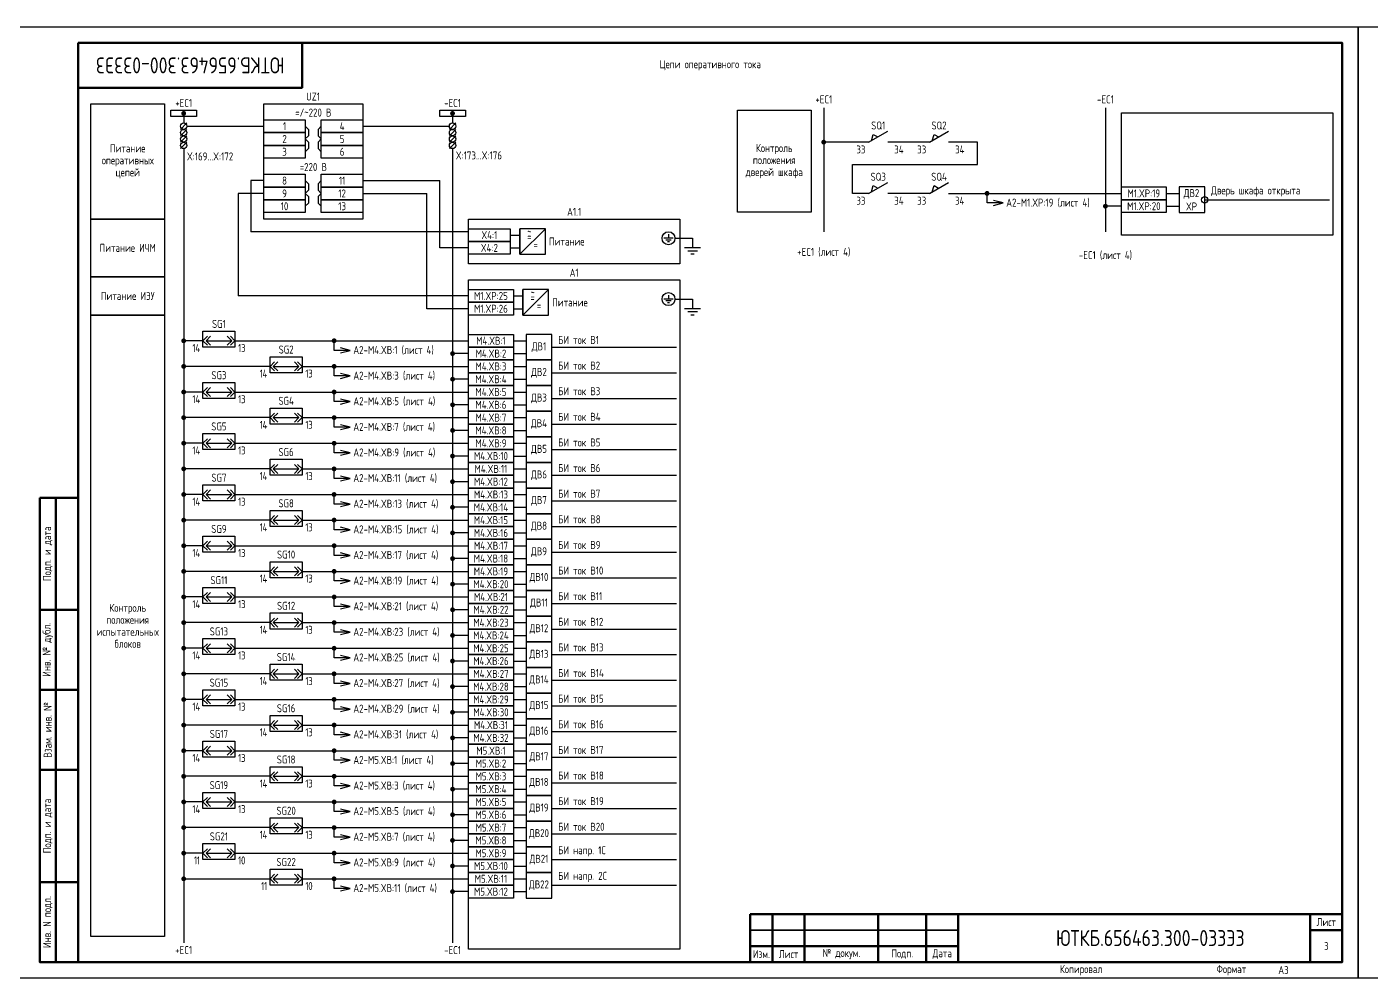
# Model space of a CAD drawing. Header units: millimetres. Extents: x -1050 to 7068, y 0 to 517.
# Drawn here: x 844.2 to 1264.2, y 0 to 297 of the extents above; entities that cross this region are included whole.
import ezdxf

# ---------------------------------------------------------------- set-up
doc = ezdxf.new("R2010")
doc.units = ezdxf.units.MM
doc.styles.add('Gost_type_A', font='GOST_A.TTF')

# ---------------------------------------------------------------- blocks, each defined once
blk = doc.blocks.new('Штамп угловой верхний')
at = {"lineweight": 50}
blk.add_lwpolyline([(0, 0), (70, 0), (70, -14), (0, -14)], close=True, dxfattribs=at)
blk = doc.blocks.new('Формат_А3')
blk.add_lwpolyline([(-420, 297), (0, 297), (0, 0), (-420, 0)], close=True)
at = {"lineweight": 50}
blk.add_lwpolyline([(-400, 292), (-5, 292), (-5, 5), (-400, 5)], close=True, dxfattribs=at)
blk = doc.blocks.new('Штамп левый нижний')
at = {"lineweight": 50}
for points in [[(-12, 145), (-7, 145), (-7, 110), (-12, 110)], [(-7, 145), (0, 145), (0, 110), (-7, 110)], [(-12, 110), (-7, 110), (-7, 85), (-12, 85)], [(-7, 110), (0, 110), (0, 85), (-7, 85)], [(-12, 85), (-7, 85), (-7, 60), (-12, 60)], [(-7, 85), (0, 85), (0, 60), (-7, 60)], [(-12, 60), (-7, 60), (-7, 25), (-12, 25)], [(-7, 60), (0, 60), (0, 25), (-7, 25)], [(-12, 25), (-7, 25), (-7, 0), (-12, 0)], [(-7, 25), (0, 25), (0, 0), (-7, 0)]]:
    blk.add_lwpolyline(points, close=True, dxfattribs=at)
at = {"char_height": 2.5, "attachment_point": 5, "rotation": 90, "style": 'Gost_type_A'}
for s, insert, width in [('Подп. и дата', (-9.5, 127.5), 35), ('Инв. № дубл.', (-9.5, 97.5), 25), ('Взам. инв. №', (-9.5, 72.5), 25), ('Подп. и дата', (-9.5, 42.5), 35), ('Инв. N подл.', (-9.5, 12.5), 25)]:
    blk.add_mtext(s, dxfattribs=dict(at, insert=insert, width=width))
blk = doc.blocks.new('Штамп малый нижний')
at = {"lineweight": 50}
for points in [[(-185, 15), (-178, 15), (-178, 5), (-185, 5)], [(-178, 15), (-168, 15), (-168, 5), (-178, 5)], [(-168, 15), (-145, 15), (-145, 5), (-168, 5)], [(-145, 15), (-130, 15), (-130, 5), (-145, 5)], [(-130, 15), (-120, 15), (-120, 5), (-130, 5)], [(-120, 15), (-10, 15), (-10, 0), (-120, 0)], [(-10, 15), (0, 15), (0, 10), (-10, 10)], [(-10, 10), (0, 10), (0, 0), (-10, 0)], [(-185, 5), (-178, 5), (-178, 0), (-185, 0)], [(-178, 5), (-168, 5), (-168, 0), (-178, 0)], [(-168, 5), (-145, 5), (-145, 0), (-168, 0)], [(-145, 5), (-130, 5), (-130, 0), (-145, 0)], [(-130, 5), (-120, 5), (-120, 0), (-130, 0)]]:
    blk.add_lwpolyline(points, close=True, dxfattribs=at)
for points in [[(-185, 15), (-178, 15), (-178, 10), (-185, 10)], [(-178, 15), (-168, 15), (-168, 10), (-178, 10)], [(-168, 15), (-145, 15), (-145, 10), (-168, 10)], [(-145, 15), (-130, 15), (-130, 10), (-145, 10)], [(-130, 15), (-120, 15), (-120, 10), (-130, 10)], [(-185, 10), (-178, 10), (-178, 5), (-185, 5)], [(-178, 10), (-168, 10), (-168, 5), (-178, 5)], [(-168, 10), (-145, 10), (-145, 5), (-168, 5)], [(-145, 10), (-130, 10), (-130, 5), (-145, 5)], [(-130, 10), (-120, 10), (-120, 5), (-130, 5)]]:
    blk.add_lwpolyline(points, close=True)
at = {"char_height": 2.5, "style": 'Gost_type_A'}
for s, insert, width, attachment_point in [('Лист', (-5, 12.5), 10, 5), ('Изм.', (-181.5, 2.5), 7, 5), ('Лист', (-173, 2.5), 10, 5), ('№ докум.', (-156.5, 2.5), 23, 5), ('Подп.', (-137.5, 2.5), 15, 5), ('Дата', (-125, 2.5), 10, 5), ('Копировал', (-75, -2.53), 13.1202, 6), ('Формат', (-30, -2.53), 13.1202, 6)]:
    blk.add_mtext(s, dxfattribs=dict(at, insert=insert, width=width, attachment_point=attachment_point))
blk = doc.blocks.new('POINT')
at = {"const_width": 0.75}
blk.add_lwpolyline([(-0.375, 0, 1), (0.375, 0, 1)], format="xyb", close=True, dxfattribs=at)
blk = doc.blocks.new('Шинка')
blk.add_lwpolyline([(-4, 1), (4, 1), (4, -1), (-4, -1)], close=True)
blk.add_blockref('POINT', (0, 0))
blk = doc.blocks.new('БИ_разъем')
for p, q in [((0, 0), (1.41, 1.41)), ((0, 0), (1.41, 1.41)), ((0, 0), (1.41, -1.41)), ((0, 0), (1.41, -1.41)), ((1, 0), (2.41, 1.41)), ((1, 0), (2.41, -1.41)), ((1, 0), (9, 0)), ((9, 0), (7.59, 1.41)), ((9, 0), (7.59, -1.41)), ((10, 0), (8.59, 1.41)), ((10, 0), (8.59, 1.41)), ((10, 0), (8.59, -1.41)), ((10, 0), (8.59, -1.41))]:
    blk.add_line(p, q)

msp = doc.modelspace()

# ---------------------------------------------------------------- linework, layer by layer
for p, q in [((893.19, 270), (893.19, 267)), ((977.19, 270), (977.19, 267)), ((1093.19, 271.77), (1093.19, 233)), ((1181.19, 271.77), (1181.19, 233)), ((894.19, 267), (892.19, 265)), ((894.19, 265), (892.19, 263)), ((894.2, 266), (918.19, 266)), ((949.19, 266), (976.19, 266)), ((978.19, 267), (976.19, 265)), ((978.19, 265), (976.19, 263)), ((894.19, 263), (892.19, 261)), ((894.19, 261), (892.19, 259)), ((978.19, 263), (976.19, 261)), ((978.19, 261), (976.19, 259)), ((1107.19, 260.97), (1093.16, 261.02)), ((1107.19, 260.97), (1113.19, 264.43)), ((1108.06, 261.47), (1108.62, 263.45)), ((1108.62, 263.45), (1110.06, 262.63)), ((1126.19, 260.97), (1113.19, 260.97)), ((1126.19, 260.97), (1132.19, 264.43)), ((1127.06, 261.47), (1127.62, 263.45)), ((1127.62, 263.45), (1129.06, 262.63)), ((1141.19, 261.02), (1132.19, 261.02)), ((1141.19, 254.02), (1141.19, 261.02)), ((893.19, 259), (893.19, 11)), ((977.19, 259), (977.19, 11)), ((1102.19, 244.97), (1102.19, 254.02)), ((1102.19, 254.02), (1141.19, 254.02)), ((918.19, 249), (914.19, 249)), ((914.19, 249), (914.19, 233)), ((949.19, 249), (973.19, 249)), ((973.19, 228), (973.19, 249)), ((1107.19, 244.97), (1113.19, 248.43)), ((1126.19, 244.97), (1132.19, 248.43)), ((910.19, 245), (910.19, 213)), ((918.19, 245), (910.19, 245)), ((949.19, 245), (969.19, 245)), ((969.19, 209), (969.19, 245)), ((1107.19, 244.97), (1102.19, 244.97)), ((1108.06, 245.47), (1108.62, 247.45)), ((1108.62, 247.45), (1110.06, 246.63)), ((1126.19, 244.97), (1113.19, 244.97)), ((1127.06, 245.47), (1127.62, 247.45)), ((1127.62, 247.45), (1129.06, 246.63)), ((1132.19, 245.02), (1186.19, 245.02)), ((1144.19, 242.02), (1144.19, 245.02)), ((1200.19, 245.02), (1204.19, 245.02)), ((1149.19, 242.02), (1144.19, 242.02)), ((1186.19, 241.02), (1181.19, 241.02)), ((1200.19, 241.02), (1204.19, 241.02)), ((1212.19, 243.02), (1251.19, 243.02)), ((982.19, 233), (914.19, 233)), ((998.19, 226), (998.19, 234)), ((998.19, 226), (1006.19, 234)), ((982.19, 228), (973.19, 228)), ((1046.68, 231), (1052.19, 231)), ((999.19, 207), (999.19, 215)), ((999.19, 207), (1007.19, 215)), ((982.19, 213), (910.19, 213)), ((1046.68, 212), (1052.19, 212)), ((982.19, 209), (969.19, 209)), ((899.19, 199), (893.19, 199)), ((909.19, 199), (982.19, 199)), ((940.19, 196), (940.19, 199)), ((996.19, 199), (1000.19, 199)), ((945.19, 196), (940.19, 196)), ((982.19, 195), (977.19, 195)), ((996.19, 195), (1000.19, 195)), ((1008.19, 197), (1047.19, 197)), ((920.19, 191), (893.19, 191)), ((930.19, 191), (982.19, 191)), ((940.19, 188), (940.19, 191)), ((996.19, 191), (1000.19, 191)), ((945.19, 188), (940.19, 188)), ((982.19, 187), (977.19, 187)), ((996.19, 187), (1000.19, 187)), ((1008.19, 189), (1047.19, 189)), ((899.19, 183), (893.19, 183)), ((909.19, 183), (982.19, 183)), ((940.19, 180), (940.19, 183)), ((996.19, 183), (1000.19, 183)), ((1008.19, 181), (1047.19, 181)), ((945.19, 180), (940.19, 180)), ((982.19, 179), (977.19, 179)), ((996.19, 179), (1000.19, 179)), ((920.19, 175), (893.19, 175)), ((930.19, 175), (982.19, 175)), ((940.19, 172), (940.19, 175)), ((996.19, 175), (1000.19, 175)), ((1008.19, 173), (1047.19, 173)), ((945.19, 172), (940.19, 172)), ((982.19, 171), (977.19, 171)), ((996.19, 171), (1000.19, 171)), ((899.19, 167), (893.19, 167)), ((909.19, 167), (982.19, 167)), ((940.19, 164), (940.19, 167)), ((945.19, 164), (940.19, 164)), ((996.19, 167), (1000.19, 167)), ((1008.19, 165), (1047.19, 165)), ((982.19, 163), (977.19, 163)), ((996.19, 163), (1000.19, 163)), ((920.19, 159), (893.19, 159)), ((930.19, 159), (982.19, 159)), ((940.19, 156), (940.19, 159)), ((945.19, 156), (940.19, 156)), ((996.19, 159), (1000.19, 159)), ((1008.19, 157), (1047.19, 157)), ((982.19, 155), (977.19, 155)), ((996.19, 155), (1000.19, 155)), ((899.19, 151), (893.19, 151)), ((909.19, 151), (982.19, 151)), ((940.19, 148), (940.19, 151)), ((945.19, 148), (940.19, 148)), ((996.19, 151), (1000.19, 151)), ((1008.19, 149), (1047.19, 149)), ((920.19, 143), (893.19, 143)), ((930.19, 143), (982.19, 143)), ((940.19, 140), (940.19, 143)), ((982.19, 147), (977.19, 147)), ((996.19, 147), (1000.19, 147)), ((996.19, 143), (1000.19, 143)), ((945.19, 140), (940.19, 140)), ((982.19, 139), (977.19, 139)), ((996.19, 139), (1000.19, 139)), ((1008.19, 141), (1047.19, 141)), ((899.19, 135), (893.19, 135)), ((909.19, 135), (982.19, 135)), ((940.19, 132), (940.19, 135)), ((996.19, 135), (1000.19, 135)), ((945.19, 132), (940.19, 132)), ((982.19, 131), (977.19, 131)), ((996.19, 131), (1000.19, 131)), ((1008.19, 133), (1047.19, 133)), ((920.19, 127), (893.19, 127)), ((930.19, 127), (982.19, 127)), ((940.19, 124), (940.19, 127)), ((996.19, 127), (1000.19, 127)), ((945.19, 124), (940.19, 124)), ((982.19, 123), (977.19, 123)), ((996.19, 123), (1000.19, 123)), ((1008.19, 125), (1047.19, 125)), ((899.19, 119), (893.19, 119)), ((909.19, 119), (982.19, 119)), ((940.19, 116), (940.19, 119)), ((996.19, 119), (1000.19, 119)), ((945.19, 116), (940.19, 116)), ((982.19, 115), (977.19, 115)), ((996.19, 115), (1000.19, 115)), ((1008.19, 117), (1047.19, 117)), ((920.19, 111), (893.19, 111)), ((930.19, 111), (982.19, 111)), ((940.19, 108), (940.19, 111)), ((996.19, 111), (1000.19, 111)), ((945.19, 108), (940.19, 108)), ((982.19, 107), (977.19, 107)), ((996.19, 107), (1000.19, 107)), ((1008.19, 109), (1047.19, 109)), ((899.19, 103), (893.19, 103)), ((909.19, 103), (982.19, 103)), ((940.19, 100), (940.19, 103)), ((996.19, 103), (1000.19, 103)), ((1008.19, 101), (1047.19, 101)), ((945.19, 100), (940.19, 100)), ((982.19, 99), (977.19, 99)), ((996.19, 99), (1000.19, 99)), ((920.19, 95), (893.19, 95)), ((930.19, 95), (982.19, 95)), ((940.19, 92), (940.19, 95)), ((996.19, 95), (1000.19, 95)), ((1008.19, 93), (1047.19, 93)), ((945.19, 92), (940.19, 92)), ((982.19, 91), (977.19, 91)), ((996.19, 91), (1000.19, 91)), ((899.19, 87), (893.19, 87)), ((909.19, 87), (982.19, 87)), ((940.19, 84), (940.19, 87)), ((996.19, 87), (1000.19, 87)), ((1008.19, 85), (1047.19, 85)), ((945.19, 84), (940.19, 84)), ((982.19, 83), (977.19, 83)), ((996.19, 83), (1000.19, 83)), ((920.19, 79), (893.19, 79)), ((930.19, 79), (982.19, 79)), ((940.19, 76), (940.19, 79)), ((945.19, 76), (940.19, 76)), ((996.19, 79), (1000.19, 79)), ((1008.19, 77), (1047.19, 77)), ((982.19, 75), (977.19, 75)), ((996.19, 75), (1000.19, 75)), ((899.19, 71), (893.19, 71)), ((909.19, 71), (982.19, 71)), ((940.19, 68), (940.19, 71)), ((945.19, 68), (940.19, 68)), ((996.19, 71), (1000.19, 71)), ((1008.19, 69), (1047.19, 69)), ((982.19, 67), (977.19, 67)), ((996.19, 67), (1000.19, 67)), ((920.19, 63), (893.19, 63)), ((930.19, 63), (982.19, 63)), ((940.19, 60), (940.19, 63)), ((945.19, 60), (940.19, 60)), ((982.19, 59), (977.19, 59)), ((996.19, 63), (1000.19, 63)), ((996.19, 59), (1000.19, 59)), ((1008.19, 61), (1047.19, 61)), ((899.19, 55), (893.19, 55)), ((909.19, 55), (982.19, 55)), ((940.19, 52), (940.19, 55)), ((996.19, 55), (1000.19, 55)), ((945.19, 52), (940.19, 52)), ((982.19, 51), (977.19, 51)), ((996.19, 51), (1000.19, 51)), ((1008.19, 53), (1047.19, 53)), ((920.19, 47), (893.19, 47)), ((930.19, 47), (982.19, 47)), ((940.19, 44), (940.19, 47)), ((996.19, 47), (1000.19, 47)), ((945.19, 44), (940.19, 44)), ((982.19, 43), (977.19, 43)), ((996.19, 43), (1000.19, 43)), ((1008.19, 45), (1047.19, 45)), ((899.19, 39), (893.19, 39)), ((909.19, 39), (982.19, 39)), ((940.19, 36), (940.19, 39)), ((996.19, 39), (1000.19, 39)), ((945.19, 36), (940.19, 36)), ((982.19, 35), (977.19, 35)), ((996.19, 35), (1000.19, 35)), ((1008.19, 37), (1047.19, 37)), ((893.19, 31), (920.19, 31)), ((930.19, 31), (982.19, 31)), ((940.19, 28), (940.19, 31)), ((996.19, 31), (1000.19, 31)), ((945.19, 28), (940.19, 28)), ((982.19, 27), (977.19, 27)), ((996.19, 27), (1000.19, 27)), ((1008.19, 29), (1047.19, 29))]:
    msp.add_line(p, q)
at = {"ltscale": 4}
for p, q in [((995.19, 232), (998.19, 232)), ((995.19, 228), (998.19, 228)), ((996.19, 213), (999.19, 213)), ((996.19, 209), (999.19, 209))]:
    msp.add_line(p, q, dxfattribs=at)
at = {"ltscale": 4.32}
for p, q in [((1044.66, 232.28), (1044.66, 231)), ((1046.08, 231), (1043.23, 231)), ((1045.51, 230.43), (1043.8, 230.43)), ((1044.94, 229.86), (1044.37, 229.86)), ((1054.69, 228), (1049.69, 228)), ((1053.69, 227), (1050.69, 227)), ((1052.19, 231), (1052.19, 228)), ((1052.69, 226), (1051.69, 226)), ((1046.08, 212), (1043.23, 212)), ((1045.51, 211.43), (1043.8, 211.43)), ((1044.94, 210.86), (1044.37, 210.86)), ((1044.66, 213.28), (1044.66, 212)), ((1052.19, 212), (1052.19, 209)), ((1054.69, 209), (1049.69, 209)), ((1053.69, 208), (1050.69, 208)), ((1052.69, 207), (1051.69, 207))]:
    msp.add_line(p, q, dxfattribs=at)
for points in [[(887.19, 237), (864.19, 237), (864.19, 273), (887.19, 273)], [(918.19, 273), (949.19, 273), (949.19, 237), (918.19, 237)], [(1089.19, 239.17), (1066.19, 239.17), (1066.19, 271), (1089.19, 271)], [(1186.19, 270.14), (1252.19, 270.14), (1252.19, 232), (1186.19, 232)], [(918.19, 268), (931.19, 268), (931.19, 264), (918.19, 264)], [(936.19, 268), (949.19, 268), (949.19, 264), (936.19, 264)], [(918.19, 264), (931.19, 264), (931.19, 260), (918.19, 260)], [(936.19, 264), (949.19, 264), (949.19, 260), (936.19, 260)], [(918.19, 260), (931.19, 260), (931.19, 256), (918.19, 256)], [(936.19, 260), (949.19, 260), (949.19, 256), (936.19, 256)], [(918.19, 251), (931.19, 251), (931.19, 247), (918.19, 247)], [(936.19, 251), (949.19, 251), (949.19, 247), (936.19, 247)], [(918.19, 247), (931.19, 247), (931.19, 243), (918.19, 243)], [(936.19, 247), (949.19, 247), (949.19, 243), (936.19, 243)], [(1186.19, 247.02), (1200.19, 247.02), (1200.19, 243.02), (1186.19, 243.02)], [(918.19, 243), (931.19, 243), (931.19, 239), (918.19, 239)], [(936.19, 243), (949.19, 243), (949.19, 239), (936.19, 239)], [(1186.19, 243.02), (1200.19, 243.02), (1200.19, 239.02), (1186.19, 239.02)], [(887.19, 219), (864.19, 219), (864.19, 237), (887.19, 237)], [(982.19, 237), (1048.19, 237), (1048.19, 223), (982.19, 223)], [(982.19, 234), (995.19, 234), (995.19, 230), (982.19, 230)], [(982.19, 230), (995.19, 230), (995.19, 226), (982.19, 226)], [(887.19, 207), (864.19, 207), (864.19, 219), (887.19, 219)], [(982.19, 218), (1048.19, 218), (1048.19, 9), (982.19, 9)], [(982.19, 215), (996.19, 215), (996.19, 211), (982.19, 211)], [(982.19, 211), (996.19, 211), (996.19, 207), (982.19, 207)], [(887.19, 13), (864.19, 13), (864.19, 207), (887.19, 207)], [(899.19, 202), (909.19, 202), (909.19, 197), (899.19, 197)], [(982.19, 201), (996.19, 201), (996.19, 197), (982.19, 197)], [(920.19, 194), (930.19, 194), (930.19, 189), (920.19, 189)], [(982.19, 197), (996.19, 197), (996.19, 193), (982.19, 193)], [(982.19, 193), (996.19, 193), (996.19, 189), (982.19, 189)], [(899.19, 186), (909.19, 186), (909.19, 181), (899.19, 181)], [(982.19, 189), (996.19, 189), (996.19, 185), (982.19, 185)], [(982.19, 185), (996.19, 185), (996.19, 181), (982.19, 181)], [(982.19, 181), (996.19, 181), (996.19, 177), (982.19, 177)], [(920.19, 178), (930.19, 178), (930.19, 173), (920.19, 173)], [(982.19, 177), (996.19, 177), (996.19, 173), (982.19, 173)], [(982.19, 173), (996.19, 173), (996.19, 169), (982.19, 169)], [(899.19, 170), (909.19, 170), (909.19, 165), (899.19, 165)], [(982.19, 169), (996.19, 169), (996.19, 165), (982.19, 165)], [(982.19, 165), (996.19, 165), (996.19, 161), (982.19, 161)], [(920.19, 162), (930.19, 162), (930.19, 157), (920.19, 157)], [(982.19, 161), (996.19, 161), (996.19, 157), (982.19, 157)], [(982.19, 157), (996.19, 157), (996.19, 153), (982.19, 153)], [(899.19, 154), (909.19, 154), (909.19, 149), (899.19, 149)], [(982.19, 153), (996.19, 153), (996.19, 149), (982.19, 149)], [(982.19, 149), (996.19, 149), (996.19, 145), (982.19, 145)], [(920.19, 146), (930.19, 146), (930.19, 141), (920.19, 141)], [(982.19, 145), (996.19, 145), (996.19, 141), (982.19, 141)], [(982.19, 141), (996.19, 141), (996.19, 137), (982.19, 137)], [(899.19, 138), (909.19, 138), (909.19, 133), (899.19, 133)], [(982.19, 137), (996.19, 137), (996.19, 133), (982.19, 133)], [(982.19, 133), (996.19, 133), (996.19, 129), (982.19, 129)], [(920.19, 130), (930.19, 130), (930.19, 125), (920.19, 125)], [(982.19, 129), (996.19, 129), (996.19, 125), (982.19, 125)], [(899.19, 122), (909.19, 122), (909.19, 117), (899.19, 117)], [(982.19, 125), (996.19, 125), (996.19, 121), (982.19, 121)], [(982.19, 121), (996.19, 121), (996.19, 117), (982.19, 117)], [(920.19, 114), (930.19, 114), (930.19, 109), (920.19, 109)], [(982.19, 117), (996.19, 117), (996.19, 113), (982.19, 113)], [(982.19, 113), (996.19, 113), (996.19, 109), (982.19, 109)], [(899.19, 106), (909.19, 106), (909.19, 101), (899.19, 101)], [(982.19, 109), (996.19, 109), (996.19, 105), (982.19, 105)], [(982.19, 105), (996.19, 105), (996.19, 101), (982.19, 101)], [(982.19, 101), (996.19, 101), (996.19, 97), (982.19, 97)], [(920.19, 98), (930.19, 98), (930.19, 93), (920.19, 93)], [(982.19, 97), (996.19, 97), (996.19, 93), (982.19, 93)], [(982.19, 93), (996.19, 93), (996.19, 89), (982.19, 89)], [(899.19, 90), (909.19, 90), (909.19, 85), (899.19, 85)], [(982.19, 89), (996.19, 89), (996.19, 85), (982.19, 85)], [(982.19, 85), (996.19, 85), (996.19, 81), (982.19, 81)], [(920.19, 82), (930.19, 82), (930.19, 77), (920.19, 77)], [(982.19, 81), (996.19, 81), (996.19, 77), (982.19, 77)], [(982.19, 77), (996.19, 77), (996.19, 73), (982.19, 73)], [(899.19, 74), (909.19, 74), (909.19, 69), (899.19, 69)], [(982.19, 73), (996.19, 73), (996.19, 69), (982.19, 69)], [(982.19, 69), (996.19, 69), (996.19, 65), (982.19, 65)], [(920.19, 66), (930.19, 66), (930.19, 61), (920.19, 61)], [(982.19, 65), (996.19, 65), (996.19, 61), (982.19, 61)], [(982.19, 61), (996.19, 61), (996.19, 57), (982.19, 57)], [(899.19, 58), (909.19, 58), (909.19, 53), (899.19, 53)], [(982.19, 57), (996.19, 57), (996.19, 53), (982.19, 53)], [(982.19, 53), (996.19, 53), (996.19, 49), (982.19, 49)], [(920.19, 50), (930.19, 50), (930.19, 45), (920.19, 45)], [(982.19, 49), (996.19, 49), (996.19, 45), (982.19, 45)], [(982.19, 45), (996.19, 45), (996.19, 41), (982.19, 41)], [(899.19, 42), (909.19, 42), (909.19, 37), (899.19, 37)], [(982.19, 41), (996.19, 41), (996.19, 37), (982.19, 37)], [(920.19, 34), (930.19, 34), (930.19, 29), (920.19, 29)], [(982.19, 37), (996.19, 37), (996.19, 33), (982.19, 33)], [(982.19, 33), (996.19, 33), (996.19, 29), (982.19, 29)], [(982.19, 29), (996.19, 29), (996.19, 25), (982.19, 25)]]:
    msp.add_lwpolyline(points, close=True)
for points in [[(931.19, 266), (932.19, 265), (932.19, 263), (931.19, 262)], [(936.19, 266), (935.19, 265), (935.19, 263), (936.19, 262)], [(931.19, 262), (932.19, 261), (932.19, 259), (931.19, 258)], [(936.19, 262), (935.19, 261), (935.19, 259), (936.19, 258)], [(931.19, 249), (932.19, 248), (932.19, 246), (931.19, 245)], [(936.19, 249), (935.19, 248), (935.19, 246), (936.19, 245)], [(931.19, 245), (932.19, 244), (932.19, 242), (931.19, 241)], [(936.19, 245), (935.19, 244), (935.19, 242), (936.19, 241)], [(1146.19, 241.27), (1149.19, 242.02), (1146.19, 242.77)], [(942.19, 195.25), (945.19, 196), (942.19, 196.75)], [(942.19, 187.25), (945.19, 188), (942.19, 188.75)], [(942.19, 179.25), (945.19, 180), (942.19, 180.75)], [(942.19, 171.25), (945.19, 172), (942.19, 172.75)], [(942.19, 163.25), (945.19, 164), (942.19, 164.75)], [(942.19, 155.25), (945.19, 156), (942.19, 156.75)], [(942.19, 147.25), (945.19, 148), (942.19, 148.75)], [(942.19, 139.25), (945.19, 140), (942.19, 140.75)], [(942.19, 131.25), (945.19, 132), (942.19, 132.75)], [(942.19, 123.25), (945.19, 124), (942.19, 124.75)], [(942.19, 115.25), (945.19, 116), (942.19, 116.75)], [(942.19, 107.25), (945.19, 108), (942.19, 108.75)], [(942.19, 99.25), (945.19, 100), (942.19, 100.75)], [(942.19, 91.25), (945.19, 92), (942.19, 92.75)], [(942.19, 83.25), (945.19, 84), (942.19, 84.75)], [(942.19, 75.25), (945.19, 76), (942.19, 76.75)], [(942.19, 67.25), (945.19, 68), (942.19, 68.75)], [(942.19, 59.25), (945.19, 60), (942.19, 60.75)], [(942.19, 51.25), (945.19, 52), (942.19, 52.75)], [(942.19, 43.25), (945.19, 44), (942.19, 44.75)], [(942.19, 35.25), (945.19, 36), (942.19, 36.75)], [(942.19, 27.25), (945.19, 28), (942.19, 28.75)]]:
    msp.add_lwpolyline(points)
at = {"ltscale": 4}
for points in [[(1204.19, 239.02), (1212.19, 239.02), (1212.19, 247.02), (1204.19, 247.02)], [(998.19, 226), (1006.19, 226), (1006.19, 234), (998.19, 234)], [(999.19, 207), (1007.19, 207), (1007.19, 215), (999.19, 215)], [(1000.19, 193), (1008.19, 193), (1008.19, 201), (1000.19, 201)], [(1000.19, 185), (1008.19, 185), (1008.19, 193), (1000.19, 193)], [(1000.19, 177), (1008.19, 177), (1008.19, 185), (1000.19, 185)], [(1000.19, 169), (1008.19, 169), (1008.19, 177), (1000.19, 177)], [(1000.19, 161), (1008.19, 161), (1008.19, 169), (1000.19, 169)], [(1000.19, 153), (1008.19, 153), (1008.19, 161), (1000.19, 161)], [(1000.19, 145), (1008.19, 145), (1008.19, 153), (1000.19, 153)], [(1000.19, 137), (1008.19, 137), (1008.19, 145), (1000.19, 145)], [(1000.19, 129), (1008.19, 129), (1008.19, 137), (1000.19, 137)], [(1000.19, 121), (1008.19, 121), (1008.19, 129), (1000.19, 129)], [(1000.19, 113), (1008.19, 113), (1008.19, 121), (1000.19, 121)], [(1000.19, 105), (1008.19, 105), (1008.19, 113), (1000.19, 113)], [(1000.19, 97), (1008.19, 97), (1008.19, 105), (1000.19, 105)], [(1000.19, 89), (1008.19, 89), (1008.19, 97), (1000.19, 97)], [(1000.19, 81), (1008.19, 81), (1008.19, 89), (1000.19, 89)], [(1000.19, 73), (1008.19, 73), (1008.19, 81), (1000.19, 81)], [(1000.19, 65), (1008.19, 65), (1008.19, 73), (1000.19, 73)], [(1000.19, 57), (1008.19, 57), (1008.19, 65), (1000.19, 65)], [(1000.19, 49), (1008.19, 49), (1008.19, 57), (1000.19, 57)], [(1000.19, 41), (1008.19, 41), (1008.19, 49), (1000.19, 49)], [(1000.19, 33), (1008.19, 33), (1008.19, 41), (1000.19, 41)], [(1000.19, 25), (1008.19, 25), (1008.19, 33), (1000.19, 33)]]:
    msp.add_lwpolyline(points, close=True, dxfattribs=at)
for centre, radius in [((893.19, 266), 1), ((893.19, 264), 1), ((977.19, 266), 1), ((977.19, 264), 1), ((893.19, 262), 1), ((893.19, 260), 1), ((977.19, 262), 1), ((977.19, 260), 1), ((1212.19, 243.02), 1), ((1044.66, 231), 2.02), ((1044.66, 212), 2.02)]:
    msp.add_circle(centre, radius)

# ---------------------------------------------------------------- block references
for name, p in [('Формат_А3', (1260.19, 0)), ('Формат_А3', (1680.19, 0)), ('Штамп угловой верхний', (860.19, 292)), ('Шинка', (893.19, 270)), ('Шинка', (977.19, 270)), ('POINT', (1093.16, 261.02)), ('POINT', (1181.19, 241.02)), ('POINT', (893.19, 199)), ('БИ_разъем', (899.19, 199)), ('POINT', (977.19, 195)), ('POINT', (893.19, 191)), ('БИ_разъем', (920.19, 191)), ('POINT', (977.19, 187)), ('POINT', (893.19, 183)), ('БИ_разъем', (899.19, 183)), ('БИ_разъем', (920.19, 175)), ('POINT', (977.19, 179)), ('POINT', (893.19, 175)), ('БИ_разъем', (899.19, 167)), ('POINT', (977.19, 171)), ('POINT', (893.19, 167)), ('POINT', (893.19, 159)), ('БИ_разъем', (920.19, 159)), ('POINT', (977.19, 163)), ('POINT', (977.19, 155)), ('POINT', (893.19, 151)), ('БИ_разъем', (899.19, 151)), ('Штамп левый нижний', (860.19, 5)), ('POINT', (977.19, 147)), ('POINT', (893.19, 143)), ('БИ_разъем', (920.19, 143)), ('POINT', (977.19, 139)), ('POINT', (893.19, 135)), ('БИ_разъем', (899.19, 135)), ('POINT', (977.19, 131)), ('POINT', (893.19, 127)), ('БИ_разъем', (920.19, 127)), ('POINT', (977.19, 123)), ('POINT', (893.19, 119)), ('БИ_разъем', (899.19, 119)), ('POINT', (977.19, 115)), ('POINT', (893.19, 111)), ('БИ_разъем', (920.19, 111)), ('POINT', (977.19, 107)), ('POINT', (893.19, 103)), ('БИ_разъем', (899.19, 103)), ('POINT', (977.19, 99)), ('POINT', (893.19, 95)), ('БИ_разъем', (920.19, 95)), ('БИ_разъем', (899.19, 87)), ('POINT', (977.19, 91)), ('POINT', (893.19, 87)), ('БИ_разъем', (920.19, 79)), ('POINT', (977.19, 83)), ('POINT', (893.19, 79)), ('POINT', (977.19, 75)), ('POINT', (893.19, 71)), ('БИ_разъем', (899.19, 71)), ('POINT', (977.19, 67)), ('POINT', (893.19, 63)), ('БИ_разъем', (920.19, 63)), ('POINT', (977.19, 59)), ('POINT', (893.19, 55)), ('БИ_разъем', (899.19, 55)), ('POINT', (977.19, 51)), ('POINT', (893.19, 47)), ('БИ_разъем', (920.19, 47)), ('POINT', (977.19, 43)), ('POINT', (893.19, 39)), ('БИ_разъем', (899.19, 39)), ('POINT', (977.19, 35)), ('POINT', (893.19, 31)), ('БИ_разъем', (920.19, 31)), ('POINT', (977.19, 27)), ('Штамп малый нижний', (1255.19, 5))]:
    msp.add_blockref(name, p)
at = {"xscale": -1}
for p in [(1144.19, 245.02), (940.19, 199), (940.19, 191), (940.19, 183), (940.19, 175), (940.19, 167), (940.19, 159), (940.19, 151), (940.19, 143), (940.19, 135), (940.19, 127), (940.19, 119), (940.19, 111), (940.19, 103), (940.19, 95), (940.19, 87), (940.19, 79), (940.19, 71), (940.19, 63), (940.19, 55), (940.19, 47), (940.19, 39), (940.19, 31)]:
    msp.add_blockref('POINT', p, dxfattribs=at)
at = {"rotation": 180}
for p in [(1144.19, 245.02), (940.19, 199), (940.19, 191), (940.19, 183), (940.19, 175), (940.19, 167), (940.19, 159), (940.19, 151), (940.19, 143), (940.19, 135), (940.19, 127), (940.19, 119), (940.19, 111), (940.19, 103), (940.19, 95), (940.19, 87), (940.19, 79), (940.19, 71), (940.19, 63), (940.19, 55), (940.19, 47), (940.19, 39), (940.19, 31)]:
    msp.add_blockref('POINT', p, dxfattribs=at)

# ---------------------------------------------------------------- texts
at = {"insert": (895.19, 285), "char_height": 5, "width": 70, "attachment_point": 5, "rotation": 180, "style": 'Gost_type_A'}
msp.add_mtext('ЮТКБ.656463.300-033Э3', dxfattribs=at)
at = {"char_height": 2.5, "style": 'Gost_type_A'}
for s, insert, width, attachment_point, line_spacing_factor in [('Цепи оперативного тока', (1057.69, 285), 395, 5, 0.9), ('UZ1', (933.62, 274), 31, 8, 0.9), ('=/~220 В', (933.69, 269), 31, 8, 0.9), ('Контроль положения\\Pдверей шкафа', (1077.69, 255.09), 23, 5, 0.9), ('Питание оперативных цепей', (875.69, 255), 23, 5, 0.9), ('X:169...X:172', (894.19, 257.81), 16, 1, 0.9), ('X:173...X:176', (978.19, 258.12), 16, 1, 0.9), ('=220 В', (933.69, 252), 31, 8, 0.9), ('A2-M1.XP:19 (лист 4)', (1150.19, 242.02), 31, 4, 0.8), ('A1.1', (1015.19, 238), 66, 8, 0.9), ('Питание ИЧМ', (875.69, 228), 23, 5, 0.9), ('A1', (1015.19, 219), 66, 8, 0.9), ('Питание ИЭУ', (875.69, 213), 23, 5, 0.9), ('SG1', (904.19, 203), 10, 8, 0.9), ('{\\T0.9;14}', (898.19, 198), 5, 3, 0.9), ('{\\T0.9;13}', (910.19, 198), 5, 1, 0.9), ('SG2', (925.19, 195), 10, 8, 0.9), ('A2-M4.XВ:1 (лист 4)', (946.19, 196), 31, 4, 0.8), ('SG3', (904.19, 187), 10, 8, 0.9), ('SG3', (904.19, 187), 10, 8, 0.9), ('{\\T0.9;14}', (919.19, 190), 5, 3, 0.9), ('{\\T0.9;14}', (919.19, 190), 5, 3, 0.9), ('{\\T0.9;13}', (931.19, 190), 5, 1, 0.9), ('{\\T0.9;13}', (931.19, 190), 5, 1, 0.9), ('A2-M4.XВ:3 (лист 4)', (946.19, 188), 31, 4, 0.8), ('{\\T0.9;14}', (898.19, 182), 5, 3, 0.9), ('{\\T0.9;13}', (910.19, 182), 5, 1, 0.9), ('SG4', (925.19, 179), 10, 8, 0.9), ('A2-M4.XВ:5 (лист 4)', (946.19, 180), 31, 4, 0.8), ('SG5', (904.19, 171), 10, 8, 0.9), ('{\\T0.9;14}', (919.19, 174), 5, 3, 0.9), ('{\\T0.9;13}', (931.19, 174), 5, 1, 0.9), ('A2-M4.XВ:7 (лист 4)', (946.19, 172), 31, 4, 0.8), ('{\\T0.9;14}', (898.19, 166), 5, 3, 0.9), ('{\\T0.9;13}', (910.19, 166), 5, 1, 0.9), ('SG6', (925.19, 163), 10, 8, 0.9), ('A2-M4.XВ:9 (лист 4)', (946.19, 164), 31, 4, 0.8), ('SG7', (904.19, 155), 10, 8, 0.9), ('{\\T0.9;14}', (919.19, 158), 5, 3, 0.9), ('{\\T0.9;13}', (931.19, 158), 5, 1, 0.9), ('A2-M4.XВ:11 (лист 4)', (946.19, 156), 31, 4, 0.8), ('{\\T0.9;14}', (898.19, 150), 5, 3, 0.9), ('{\\T0.9;13}', (910.19, 150), 5, 1, 0.9), ('SG8', (925.19, 147), 10, 8, 0.9), ('A2-M4.XВ:13 (лист 4)', (946.19, 148), 31, 4, 0.8), ('SG9', (904.19, 139), 10, 8, 0.9), ('{\\T0.9;14}', (919.19, 142), 5, 3, 0.9), ('{\\T0.9;14}', (919.19, 142), 5, 3, 0.9), ('{\\T0.9;13}', (931.19, 142), 5, 1, 0.9), ('{\\T0.9;13}', (931.19, 142), 5, 1, 0.9), ('A2-M4.XВ:15 (лист 4)', (946.19, 140), 31, 4, 0.8), ('{\\T0.9;14}', (898.19, 134), 5, 3, 0.9), ('{\\T0.9;13}', (910.19, 134), 5, 1, 0.9), ('SG10', (925.19, 131), 10, 8, 0.9), ('A2-M4.XВ:17 (лист 4)', (946.19, 132), 31, 4, 0.8), ('{\\T0.9;14}', (919.19, 126), 5, 3, 0.9), ('{\\T0.9;13}', (931.19, 126), 5, 1, 0.9), ('SG11', (904.19, 123), 10, 8, 0.9), ('A2-M4.XВ:19 (лист 4)', (946.19, 124), 31, 4, 0.8), ('{\\T0.9;14}', (898.19, 118), 5, 3, 0.9), ('{\\T0.9;13}', (910.19, 118), 5, 1, 0.9), ('A2-M4.XВ:21 (лист 4)', (946.19, 116), 31, 4, 0.8), ('Контроль положения\\Pиспытательных блоков', (875.69, 110), 23, 5, 0.9), ('SG12', (925.19, 115), 10, 8, 0.9), ('SG13', (904.19, 107), 10, 8, 0.9), ('{\\T0.9;14}', (919.19, 110), 5, 3, 0.9), ('{\\T0.9;13}', (931.19, 110), 5, 1, 0.9), ('A2-M4.XВ:23 (лист 4)', (946.19, 108), 31, 4, 0.8), ('{\\T0.9;14}', (898.19, 102), 5, 3, 0.9), ('{\\T0.9;13}', (910.19, 102), 5, 1, 0.9), ('SG14', (925.19, 99), 10, 8, 0.9), ('A2-M4.XВ:25 (лист 4)', (946.19, 100), 31, 4, 0.8), ('SG15', (904.19, 91), 10, 8, 0.9), ('{\\T0.9;14}', (919.19, 94), 5, 3, 0.9), ('{\\T0.9;14}', (919.19, 94), 5, 3, 0.9), ('{\\T0.9;13}', (931.19, 94), 5, 1, 0.9), ('{\\T0.9;13}', (931.19, 94), 5, 1, 0.9), ('A2-M4.XВ:27 (лист 4)', (946.19, 92), 31, 4, 0.8), ('{\\T0.9;14}', (898.19, 86), 5, 3, 0.9), ('{\\T0.9;13}', (910.19, 86), 5, 1, 0.9), ('SG16', (925.19, 83), 10, 8, 0.9), ('A2-M4.XВ:29 (лист 4)', (946.19, 84), 31, 4, 0.8), ('SG17', (904.19, 75), 10, 8, 0.9), ('{\\T0.9;14}', (919.19, 78), 5, 3, 0.9), ('{\\T0.9;13}', (931.19, 78), 5, 1, 0.9), ('A2-M4.XВ:31 (лист 4)', (946.19, 76), 31, 4, 0.8), ('{\\T0.9;14}', (898.19, 70), 5, 3, 0.9), ('{\\T0.9;13}', (910.19, 70), 5, 1, 0.9), ('SG18', (925.19, 67), 10, 8, 0.9), ('A2-M5.XВ:1 (лист 4)', (946.19, 68), 31, 4, 0.8), ('SG19', (904.19, 59), 10, 8, 0.9), ('{\\T0.9;14}', (919.19, 62), 5, 3, 0.9), ('{\\T0.9;13}', (931.19, 62), 5, 1, 0.9), ('A2-M5.XВ:3 (лист 4)', (946.19, 60), 31, 4, 0.8), ('{\\T0.9;14}', (898.19, 54), 5, 3, 0.9), ('{\\T0.9;13}', (910.19, 54), 5, 1, 0.9), ('SG20', (925.19, 51), 10, 8, 0.9), ('A2-M5.XВ:5 (лист 4)', (946.19, 52), 31, 4, 0.8), ('SG21', (904.19, 43), 10, 8, 0.9), ('{\\T0.9;14}', (919.19, 46), 5, 3, 0.9), ('{\\T0.9;13}', (931.19, 46), 5, 1, 0.9), ('A2-M5.XВ:7 (лист 4)', (946.19, 44), 31, 4, 0.8), ('{\\T0.9;11}', (898.19, 38), 5, 3, 0.9), ('{\\T0.9;10}', (910.19, 38), 5, 1, 0.9), ('SG22', (925.19, 35), 10, 8, 0.9), ('A2-M5.XВ:9 (лист 4)', (946.19, 36), 31, 4, 0.8), ('{\\T0.9;11}', (919.19, 30), 5, 3, 0.9), ('{\\T0.9;10}', (931.19, 30), 5, 1, 0.9), ('A2-M5.XВ:11 (лист 4)', (946.19, 28), 31, 4, 0.8)]:
    msp.add_mtext(s, dxfattribs=dict(at, insert=insert, width=width, attachment_point=attachment_point, line_spacing_factor=line_spacing_factor))
at = {"style": 'Gost_type_A'}
for s, insert, char_height, width, attachment_point in [('+EC1', (893.19, 272), 2.5, 10, 8), ('-EC1', (977.19, 272), 2.5, 10, 8), ('+EC1 ', (1093.19, 273.13), 2.5, 20, 8), ('-EC1 ', (1181.19, 273.13), 2.5, 20, 8), ('1', (924.69, 266), 2.5, 13, 5), ('4', (942.69, 266), 2.5, 13, 5), ('SQ1', (1110.19, 264.97), 2.5, 10, 8), ('SQ2', (1129.19, 264.97), 2.5, 10, 8), ('2', (924.69, 262), 2.5, 13, 5), ('5', (942.69, 262), 2.5, 13, 5), ('3', (924.69, 258), 2.5, 13, 5), ('6', (942.69, 258), 2.5, 13, 5), ('33', (1106.19, 259.97), 2.5, 6, 3), ('34', (1115.19, 259.97), 2.5, 6, 1), ('33', (1125.19, 259.97), 2.5, 6, 3), ('34', (1134.19, 259.97), 2.5, 6, 1), ('8', (924.69, 249), 2.5, 13, 5), ('11', (942.69, 249), 2.5, 13, 5), ('SQ3', (1110.19, 248.97), 2.5, 10, 8), ('SQ4', (1129.19, 248.97), 2.5, 10, 8), ('9', (924.69, 245), 2.5, 13, 5), ('12', (942.69, 245), 2.5, 13, 5), ('33', (1106.19, 243.97), 2.5, 6, 3), ('34', (1115.19, 243.97), 2.5, 6, 1), ('33', (1125.19, 243.97), 2.5, 6, 3), ('34', (1134.19, 243.97), 2.5, 6, 1), ('M1.XP:19', (1193.19, 245.02), 2.5, 14, 5), ('ДВ2 XP', (1208.07, 243.02), 2.5, 7.7588, 5), ('Дверь шкафа открыта', (1214.19, 244.02), 2.5, 37, 7), ('10', (924.69, 241), 2.5, 13, 5), ('13', (942.69, 241), 2.5, 13, 5), ('M1.XP:20', (1193.19, 241.02), 2.5, 14, 5), ('X4:1', (988.69, 232), 2.5, 13, 5), ('~', (1001.19, 233.03), 2.5, 2.7, 5), ('=', (1001.19, 231.53), 2.5, 6, 5), ('Питание', (1012.86, 229.99), 2.5, 11.3452, 5), ('X4:2', (988.69, 228), 2.5, 13, 5), ('=', (1003.19, 229), 2.5, 6, 5), ('+EC1 (лист 4)', (1093.19, 228), 2.5, 20, 2), ('-EC1 (лист 4)', (1181.19, 227), 2.5, 20, 2), ('M1.XP:25', (989.19, 213), 2.5, 13.9956, 5), ('~', (1002.19, 214.03), 2.5, 2.7, 5), ('M1.XP:26', (989.19, 209), 2.5, 13.9956, 5), ('=', (1002.19, 212.53), 2.5, 6, 5), ('=', (1004.19, 210), 2.5, 6, 5), ('Питание', (1013.86, 210.99), 2.5, 11.3452, 5), ('M4.XВ:1', (989.19, 199), 2.5, 14, 5), ('ДВ1', (1004.19, 197), 2.5, 7.9998, 5), ('БИ ток В1', (1010.19, 198), 2.5, 27.8465, 7), ('M4.XВ:2', (989.19, 195), 2.5, 14, 5), ('M4.XВ:3', (989.19, 191), 2.5, 14, 5), ('ДВ2', (1004.19, 189), 2.5, 7.9998, 5), ('БИ ток В2', (1010.19, 190), 2.5, 27.8465, 7), ('M4.XВ:4', (989.19, 187), 2.5, 14, 5), ('M4.XВ:5', (989.19, 183), 2.5, 14, 5), ('ДВ3', (1004.19, 181), 2.5, 7.9998, 5), ('БИ ток В3', (1010.19, 182), 2.5, 31.722, 7), ('M4.XВ:6', (989.19, 179), 2.5, 14, 5), ('БИ ток В4', (1010.19, 174), 2.5, 35.3442, 7), ('M4.XВ:8', (989.19, 171), 2.5, 14, 5), ('M4.XВ:7', (989.19, 175), 2.5, 14, 5), ('ДВ4', (1004.19, 173), 2.5, 7.9998, 5), ('M4.XВ:9', (989.19, 167), 2.5, 14, 5), ('БИ ток В5', (1010.19, 166), 2.5, 33.6483, 7), ('M4.XВ:10', (989.19, 163), 2.5, 14, 5), ('ДВ5', (1004.19, 165), 2.5, 7.9998, 5), ('M4.XВ:11', (989.19, 159), 2.5, 14, 5), ('БИ ток В6', (1010.19, 158), 2.5, 33.6483, 7), ('M4.XВ:12', (989.19, 155), 2.5, 14, 5), ('ДВ6', (1004.19, 157), 2.5, 7.9998, 5), ('M4.XВ:13', (989.19, 151), 2.5, 14, 5), ('БИ ток В7', (1010.19, 150), 2.5, 27.8465, 7), ('M4.XВ:14', (989.19, 147), 2.5, 14, 5), ('ДВ7', (1004.19, 149), 2.5, 7.9998, 5), ('M4.XВ:15', (989.19, 143), 2.5, 14, 5), ('БИ ток В8', (1010.19, 142), 2.5, 27.8465, 7), ('M4.XВ:16', (989.19, 139), 2.5, 14, 5), ('ДВ8', (1004.19, 141), 2.5, 7.9998, 5), ('M4.XВ:17', (989.19, 135), 2.5, 14, 5), ('ДВ9', (1004.19, 133), 2.5, 7.9998, 5), ('БИ ток В9', (1010.19, 134), 2.5, 27.8465, 7), ('M4.XВ:18', (989.19, 131), 2.5, 14, 5), ('M4.XВ:19', (989.19, 127), 2.5, 14, 5), ('ДВ10', (1004.19, 125), 2.5, 7.9998, 5), ('БИ ток В10', (1010.19, 126), 2.5, 27.8465, 7), ('M4.XВ:20', (989.19, 123), 2.5, 14, 5), ('M4.XВ:21', (989.19, 119), 2.5, 14, 5), ('ДВ11', (1004.19, 117), 2.5, 7.9998, 5), ('БИ ток В11', (1010.19, 118), 2.5, 27.8465, 7), ('M4.XВ:22', (989.19, 115), 2.5, 14, 5), ('M4.XВ:23', (989.19, 111), 2.5, 14, 5), ('ДВ12', (1004.19, 109), 2.5, 7.9998, 5), ('БИ ток В12', (1010.19, 110), 2.5, 27.8465, 7), ('M4.XВ:24', (989.19, 107), 2.5, 14, 5), ('M4.XВ:25', (989.19, 103), 2.5, 14, 5), ('ДВ13', (1004.19, 101), 2.5, 7.9998, 5), ('БИ ток В13', (1010.19, 102), 2.5, 27.8465, 7), ('M4.XВ:26', (989.19, 99), 2.5, 14, 5), ('M4.XВ:27', (989.19, 95), 2.5, 14, 5), ('ДВ14', (1004.19, 93), 2.5, 7.9998, 5), ('БИ ток В14', (1010.19, 94), 2.5, 27.8465, 7), ('M4.XВ:28', (989.19, 91), 2.5, 14, 5), ('M4.XВ:29', (989.19, 87), 2.5, 14, 5), ('БИ ток В15', (1010.19, 86), 2.5, 27.8465, 7), ('M4.XВ:30', (989.19, 83), 2.5, 14, 5), ('ДВ15', (1004.19, 85), 2.5, 7.9998, 5), ('M4.XВ:31', (989.19, 79), 2.5, 14, 5), ('БИ ток В16', (1010.19, 78), 2.5, 27.8465, 7), ('M4.XВ:32', (989.19, 75), 2.5, 14, 5), ('ДВ16', (1004.19, 77), 2.5, 7.9998, 5), ('M5.XВ:1', (989.19, 71), 2.5, 14, 5), ('БИ ток В17', (1010.19, 70), 2.5, 27.8465, 7), ('M5.XВ:2', (989.19, 67), 2.5, 14, 5), ('ДВ17', (1004.19, 69), 2.5, 7.9998, 5), ('M5.XВ:3', (989.19, 63), 2.5, 14, 5), ('БИ ток В18', (1010.19, 62), 2.5, 27.8465, 7), ('M5.XВ:4', (989.19, 59), 2.5, 14, 5), ('ДВ18', (1004.19, 61), 2.5, 7.9998, 5), ('M5.XВ:5', (989.19, 55), 2.5, 14, 5), ('БИ ток В19', (1010.19, 54), 2.5, 31.722, 7), ('M5.XВ:6', (989.19, 51), 2.5, 14, 5), ('ДВ19', (1004.19, 53), 2.5, 7.9998, 5), ('M5.XВ:7', (989.19, 47), 2.5, 14, 5), ('ДВ20', (1004.19, 45), 2.5, 7.9998, 5), ('БИ ток В20', (1010.19, 46), 2.5, 35.3442, 7), ('M5.XВ:8', (989.19, 43), 2.5, 14, 5), ('M5.XВ:9', (989.19, 39), 2.5, 14, 5), ('ДВ21', (1004.19, 37), 2.5, 7.9998, 5), ('БИ напр. 1С', (1010.19, 38), 2.5, 33.6483, 7), ('M5.XВ:10', (989.19, 35), 2.5, 14, 5), ('M5.XВ:11', (989.19, 31), 2.5, 14, 5), ('ДВ22', (1004.19, 29), 2.5, 7.9998, 5), ('БИ напр. 2С', (1010.19, 30), 2.5, 33.6483, 7), ('M5.XВ:12', (989.19, 27), 2.5, 14, 5), ('ЮТКБ.656463.300-033Э3', (1195.19, 12.5), 5, 120, 5), ('+EC1', (893.19, 10), 2.5, 20, 2), ('-EC1', (977.19, 10), 2.5, 20, 2), ('3', (1250.19, 10), 2.5, 10, 5), ('A3', (1235.19, 2.5), 2.5, 20, 4)]:
    msp.add_mtext(s, dxfattribs=dict(at, insert=insert, char_height=char_height, width=width, attachment_point=attachment_point))

doc.saveas('drawing.dxf')
